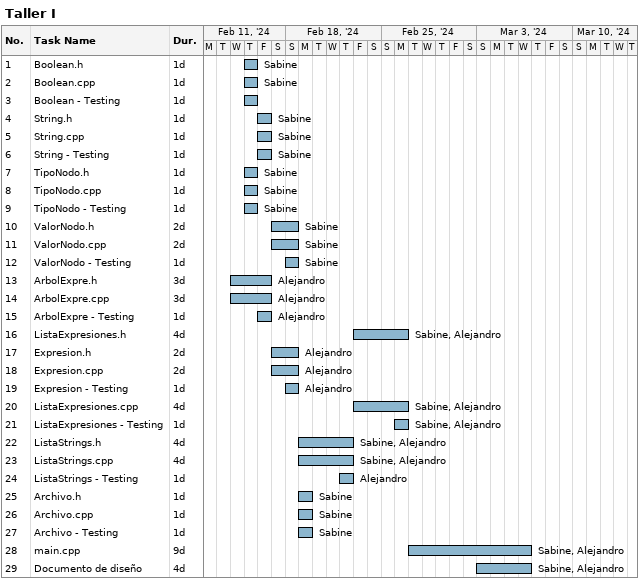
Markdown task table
Taller I

| ID | Task | Duration | Start | Finish | Resources |
|---|---|---|---|---|---|
| 1 | Boolean.h | 1d | 2024-02-15 | 2024-02-15 | Sabine |
| 2 | Boolean.cpp | 1d | 2024-02-15 | 2024-02-15 | Sabine |
| 3 | Boolean - Testing | 1d | 2024-02-15 | 2024-02-15 |  |
| 4 | String.h | 1d | 2024-02-16 | 2024-02-16 | Sabine |
| 5 | String.cpp | 1d | 2024-02-16 | 2024-02-16 | Sabine |
| 6 | String - Testing | 1d | 2024-02-16 | 2024-02-16 | Sabine |
| 7 | TipoNodo.h | 1d | 2024-02-15 | 2024-02-15 | Sabine |
| 8 | TipoNodo.cpp | 1d | 2024-02-15 | 2024-02-15 | Sabine |
| 9 | TipoNodo - Testing | 1d | 2024-02-15 | 2024-02-15 | Sabine |
| 10 | ValorNodo.h | 2d | 2024-02-17 | 2024-02-18 | Sabine |
| 11 | ValorNodo.cpp | 2d | 2024-02-17 | 2024-02-18 | Sabine |
| 12 | ValorNodo - Testing | 1d | 2024-02-18 | 2024-02-18 | Sabine |
| 13 | ArbolExpre.h | 3d | 2024-02-14 | 2024-02-16 | Alejandro |
| 14 | ArbolExpre.cpp | 3d | 2024-02-14 | 2024-02-16 | Alejandro |
| 15 | ArbolExpre - Testing | 1d | 2024-02-16 | 2024-02-16 | Alejandro |
| 16 | ListaExpresiones.h | 4d | 2024-02-23 | 2024-02-26 | Sabine, Alejandro |
| 17 | Expresion.h | 2d | 2024-02-17 | 2024-02-18 | Alejandro |
| 18 | Expresion.cpp | 2d | 2024-02-17 | 2024-02-18 | Alejandro |
| 19 | Expresion - Testing | 1d | 2024-02-18 | 2024-02-18 | Alejandro |
| 20 | ListaExpresiones.cpp | 4d | 2024-02-23 | 2024-02-26 | Sabine, Alejandro |
| 21 | ListaExpresiones - Testing | 1d | 2024-02-26 | 2024-02-26 | Sabine, Alejandro |
| 22 | ListaStrings.h | 4d | 2024-02-19 | 2024-02-22 | Sabine, Alejandro |
| 23 | ListaStrings.cpp | 4d | 2024-02-19 | 2024-02-22 | Sabine, Alejandro |
| 24 | ListaStrings - Testing | 1d | 2024-02-22 | 2024-02-22 | Alejandro |
| 25 | Archivo.h | 1d | 2024-02-19 | 2024-02-19 | Sabine |
| 26 | Archivo.cpp | 1d | 2024-02-19 | 2024-02-19 | Sabine |
| 27 | Archivo - Testing | 1d | 2024-02-19 | 2024-02-19 | Sabine |
| 28 | main.cpp | 9d | 2024-02-27 | 2024-03-06 | Sabine, Alejandro |
| 29 | Documento de diseño | 4d | 2024-03-03 | 2024-03-06 | Sabine, Alejandro |
